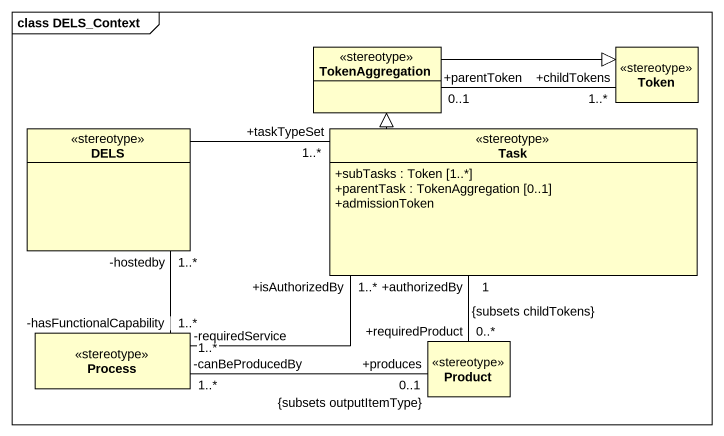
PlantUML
@startuml
mainframe class DELS_Context
hide circle
hide empty members
skinparam classAttributeIconSize 0
class TokenAggregation <<stereotype>>
class Token <<stereotype>>
class DELS <<stereotype>>
class Task <<stereotype>> {
  +subTasks : Token [1..*]
  +parentTask : TokenAggregation [0..1]
  +admissionToken
}
class "Process" as Process_ <<stereotype>>
class Product <<stereotype>>
TokenAggregation -right-|> Token
Token "+childTokens\n1..*" -left- "+parentToken\n0..1" TokenAggregation
DELS -right- "1..*\n+taskTypeSet" Task
DELS "-hostedby\n1..*" -- "-hasFunctionalCapability\n1..*" Process_
Task -up-|> TokenAggregation
Task "+isAuthorizedBy\n1..*" -left- "-requiredService\n1..*" Process_
Task "+authorizedBy\n1" -- "+requiredProduct\n0..*\n{subsets childTokens}" Product
Product "+produces\n0..1\n{subsets outputItemType}" -left- "-canBeProducedBy\n1..*" Process_
@enduml
